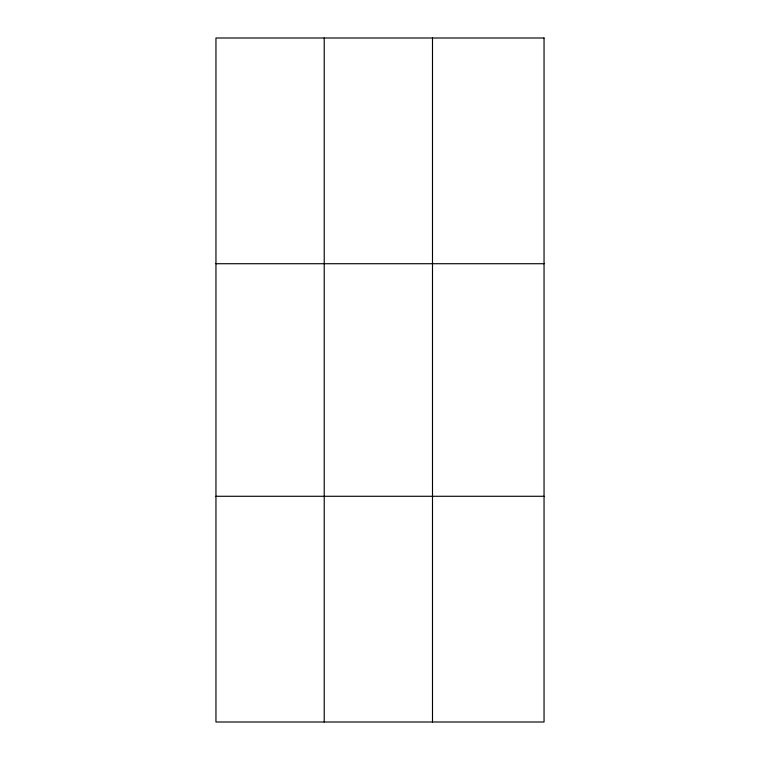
<?xml version="1.0" encoding="UTF-8"?>
<svg xmlns="http://www.w3.org/2000/svg" width="760" height="760" viewBox="0 0 760 760"><rect width="100%" height="100%" fill="white"/><g stroke="black" fill="none" stroke-linecap="round" stroke-linejoin="round"><path stroke-width="1.14" d="M324.226 722L324.226 38M432.497 722L432.497 38M215.954 263.72L544.046 263.72M215.954 496.28L544.046 496.28M544.046 38L544.046 722L215.954 722L215.954 38L544.046 38"/></g></svg>
